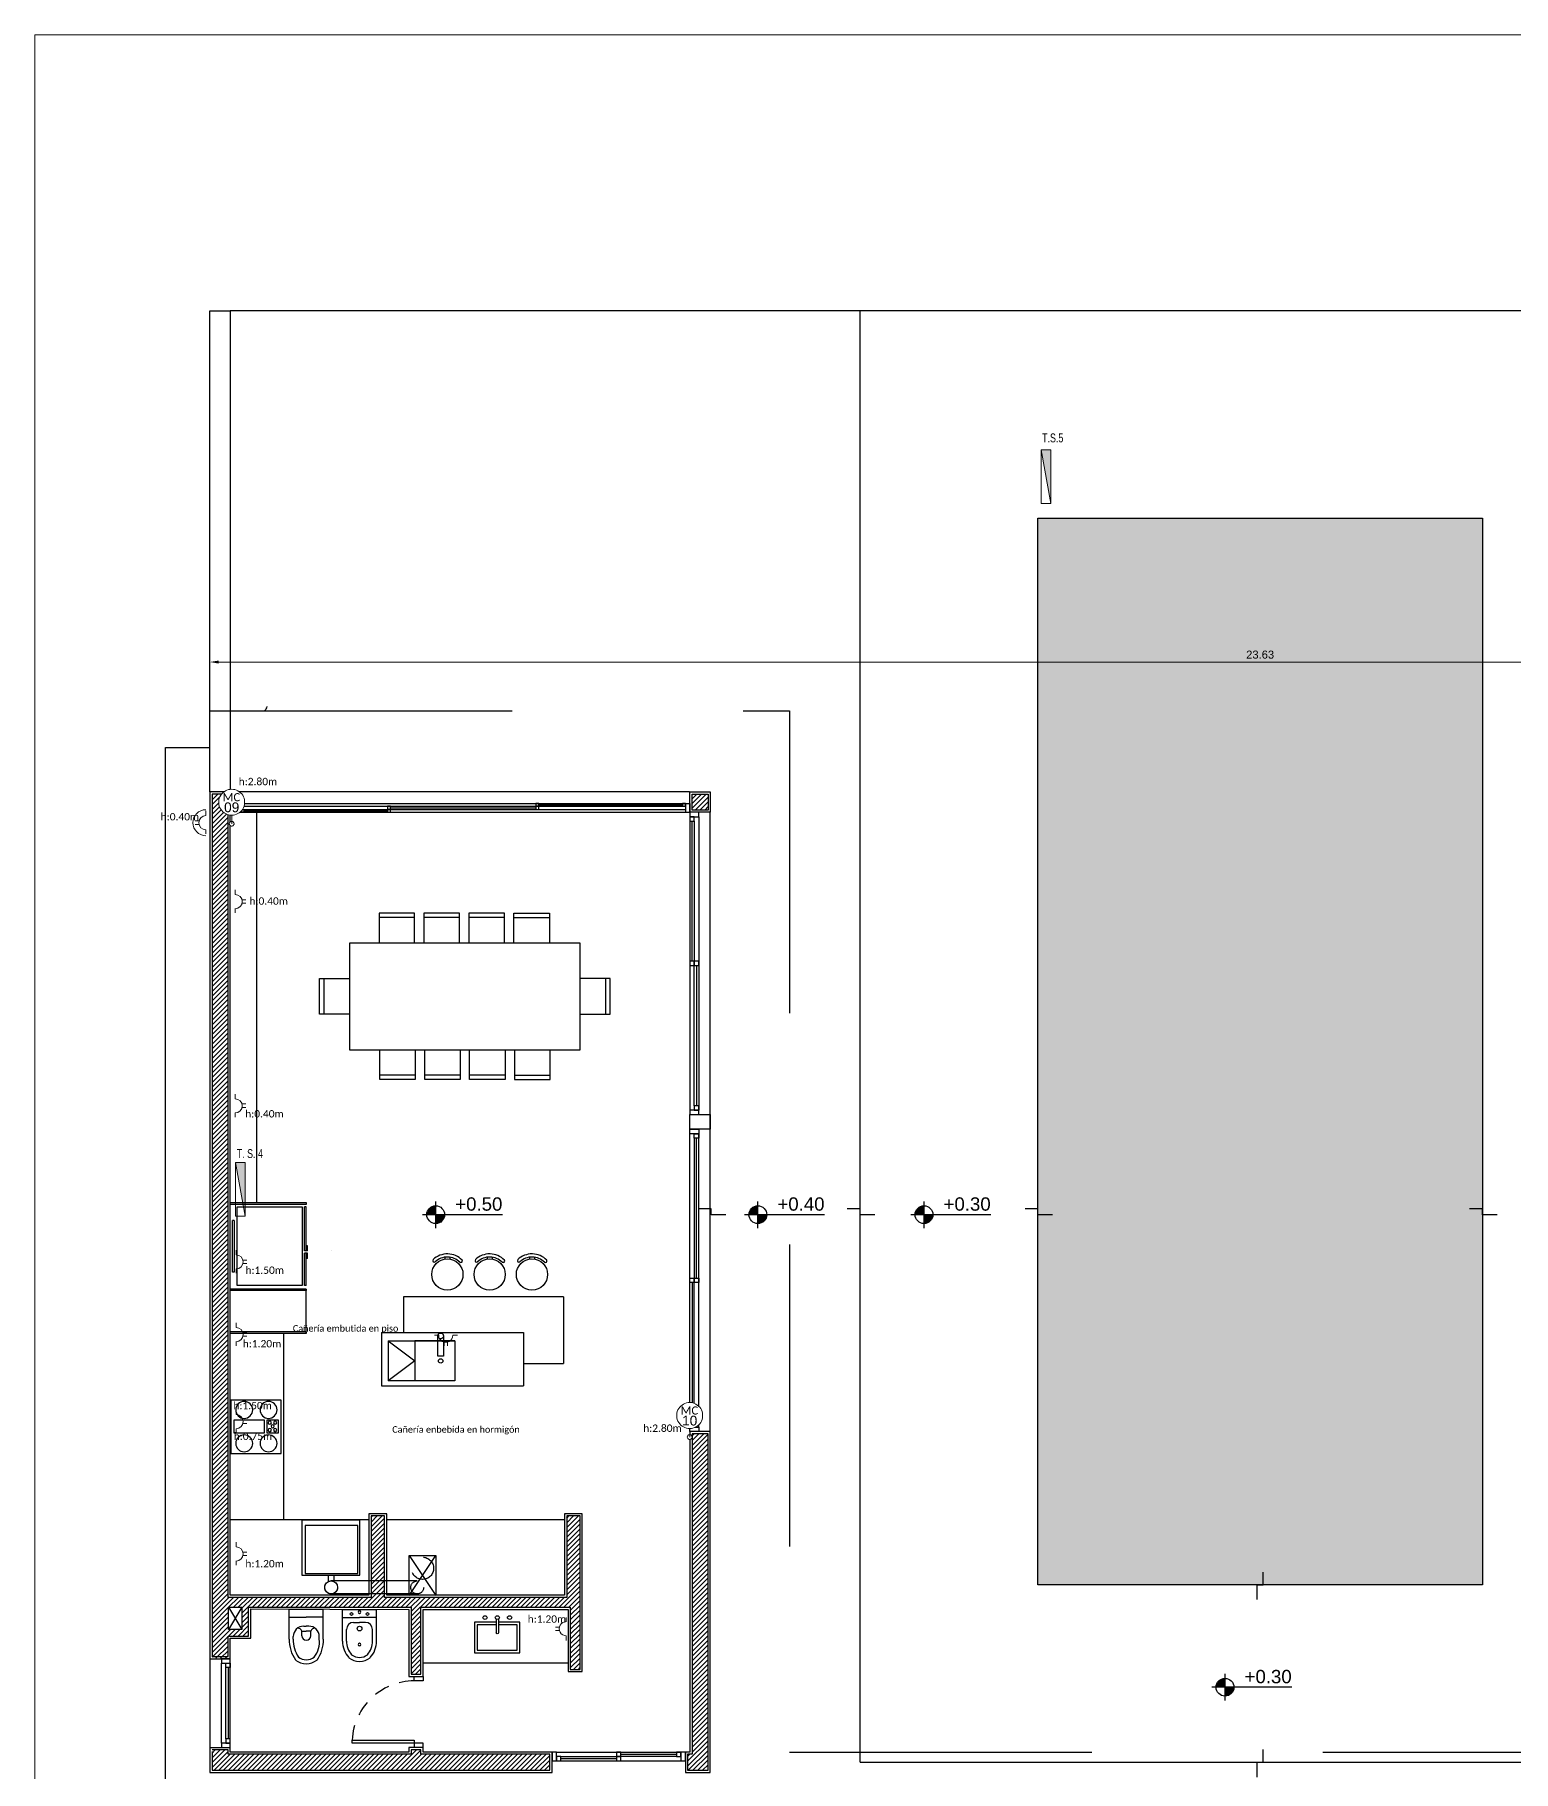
# Model space of a CAD drawing. Header units: millimetres. Extents: x 430 to 1353, y -204 to 152.
# Drawn here: x 430.02 to 446.66, y 12.03 to 31.56 of the extents above; entities that cross this region are included whole.
import ezdxf
from ezdxf.enums import TextEntityAlignment as Align

# ---------------------------------------------------------------- set-up
doc = ezdxf.new("R2010")
doc.units = ezdxf.units.MM
doc.linetypes.add('DASHED', pattern=[0.3, 0.17, -0.13])
doc.layers.get('0').update_dxf_attribs({"color": 250})
doc.layers.get('Defpoints').update_dxf_attribs({"color": 252})
for name, color, linetype in [('A Eq. Movil', 252, 'Continuous'), ('AN - Designacion Corte 1-50', 252, 'Continuous'), ('AN - Designacion Nivel 1-50', 252, 'Continuous'), ('AR - Carpinteria', 252, 'Continuous'), ('AR - Equipamiento Fijo', 252, 'Continuous'), ('AR - Ht', 252, 'Continuous'), ('AR - Proyeccion', 252, 'DASHED'), ('AR - Vista 05', 252, 'Continuous'), ('AR - Vista 1', 252, 'Continuous'), ('AR - Vista 2', 252, 'Continuous'), ('AR - Vista 4', 252, 'Continuous'), ('AR-VISTA-1', 252, 'Continuous'), ('AR_Hatch', 252, 'Continuous'), ('H_SUELOS 2', 252, 'Continuous')]:
    doc.layers.add(name, color=color, linetype=linetype)
for name, color, linetype, lineweight in [('ND-Cotas', 252, 'Continuous', 9), ('ND-GLOBAL_Notas', 252, 'Continuous', 9), ('ND-TABLEROS', 1, 'Continuous', 9), ('ND-Texto2', 252, 'Continuous', 9), ('ND-TUE_Boca', 5, 'Continuous', 9), ('ND-TUG-Boca-Num', 5, 'Continuous', 9), ('ND-TUG_Boca', 160, 'Continuous', 9)]:
    doc.layers.add(name, color=color, linetype=linetype, lineweight=lineweight)
doc.styles.add('50-TXT', font='GOTHIC.TTF', dxfattribs={"width": 0.75, "height": 0.1})
doc.styles.add('Cota General 1 50', font='arial.ttf')
doc.styles.add('IMPLANTACION', font='arial.ttf', dxfattribs={"height": 0.3})
doc.styles.add('MtXpl_Calibri', font='calibri.ttf')
doc.styles.get("Standard").update_dxf_attribs({"font": 'arial.ttf'})
doc.styles.add('Texto Simbolos 1 50', font='arial.ttf', dxfattribs={"height": 0.15})
doc.dimstyles.new('Copia de Cota General 1 50 ND', dxfattribs={"dimtxt": 0.09, "dimasz": 0.1, "dimexe": 0, "dimexo": 0.05, "dimgap": 0.0375, "dimtad": 1, "dimzin": 0, "dimdsep": 46, "dimtxsty": 'Cota General 1 50', "dimcen": 0.225, "dimdle": 0.1, "dimclrd": 256, "dimclre": 256, "dimclrt": 1, "dimadec": 0, "dimazin": 0, "dimtfac": 1, "dimtix": 1, "dimtmove": 2, "dimatfit": 3, "dimfxl": 1, "dimtolj": 1, "dimtzin": 0, "dimlwd": -1, "dimlwe": -1, "dimarcsym": 0})

# ---------------------------------------------------------------- blocks, each defined once
blk = doc.blocks.new('Toma_doble')
for p, q in [((-0.079, 0.03), (-0.132, 0.03)), ((-0.021, 0.107), (-0.021, 0.15)), ((0.019, 0.107), (0.019, 0.15)), ((0.079, 0.03), (0.126, 0.03))]:
    blk.add_line(p, q)
blk.add_arc((0, 0.03), 0.0794, 360, 180)
blk = doc.blocks.new('Motor_cortinero')
blk.add_wipeout([(689.072, 30.448), (689.047, 30.446), (689.023, 30.442), (689, 30.434), (688.977, 30.424), (688.956, 30.41), (688.937, 30.395), (688.921, 30.377), (688.906, 30.357), (688.894, 30.335), (688.885, 30.312), (688.879, 30.288), (688.876, 30.264), (688.876, 30.239), (688.879, 30.215), (688.885, 30.191), (688.894, 30.168), (688.906, 30.146), (688.921, 30.126), (688.937, 30.108), (688.956, 30.093), (688.977, 30.079), (689, 30.069), (689.023, 30.061), (689.047, 30.057), (689.072, 30.055), (689.097, 30.057), (689.121, 30.061), (689.144, 30.069), (689.167, 30.079), (689.187, 30.093), (689.206, 30.108), (689.223, 30.126), (689.238, 30.146), (689.25, 30.168), (689.259, 30.191), (689.265, 30.215), (689.268, 30.239), (689.268, 30.264), (689.265, 30.288), (689.259, 30.312), (689.25, 30.335), (689.238, 30.357), (689.223, 30.377), (689.206, 30.395), (689.187, 30.41), (689.167, 30.424), (689.144, 30.434), (689.121, 30.442), (689.097, 30.446)])
at = {"style": 'MtXpl_Calibri'}
blk.add_text('MC', height=0.1226, rotation=0.0046, dxfattribs=at).set_placement((688.935, 30.266))
blk.add_wipeout([(689.072, 29.962), (689.063, 29.961), (689.055, 29.958), (689.048, 29.953), (689.042, 29.947), (689.038, 29.939), (689.036, 29.931), (689.036, 29.922), (689.038, 29.914), (689.042, 29.906), (689.048, 29.899), (689.055, 29.895), (689.063, 29.891), (689.072, 29.89), (689.081, 29.891), (689.089, 29.895), (689.096, 29.899), (689.101, 29.906), (689.105, 29.914), (689.108, 29.922), (689.108, 29.931), (689.105, 29.939), (689.101, 29.947), (689.096, 29.953), (689.089, 29.958), (689.081, 29.961)])
h = blk.add_hatch()
h.set_pattern_fill('ANGLE', color=256)
h.set_pattern_definition([(0, (0, -0.042), (0, 6.985), [5.08, -1.905]), (90, (0, -0.042), (-6.985, 4e-16), [5.08, -1.905])])
h.paths.add_polyline_path([(689.036, 29.926, 1), (689.108, 29.926, 1)])
blk.add_line((689.072, 30.055), (689.072, 29.926))
for points in [[(689.072, 30.448), (689.047, 30.446), (689.023, 30.442), (689, 30.434), (688.977, 30.424), (688.956, 30.41), (688.937, 30.395), (688.921, 30.377), (688.906, 30.357), (688.894, 30.335), (688.885, 30.312), (688.879, 30.288), (688.876, 30.264), (688.876, 30.239), (688.879, 30.215), (688.885, 30.191), (688.894, 30.168), (688.906, 30.146), (688.921, 30.126), (688.937, 30.108), (688.956, 30.093), (688.977, 30.079), (689, 30.069), (689.023, 30.061), (689.047, 30.057), (689.072, 30.055), (689.097, 30.057), (689.121, 30.061), (689.144, 30.069), (689.167, 30.079), (689.187, 30.093), (689.206, 30.108), (689.223, 30.126), (689.238, 30.146), (689.25, 30.168), (689.259, 30.191), (689.265, 30.215), (689.268, 30.239), (689.268, 30.264), (689.265, 30.288), (689.259, 30.312), (689.25, 30.335), (689.238, 30.357), (689.223, 30.377), (689.206, 30.395), (689.187, 30.41), (689.167, 30.424), (689.144, 30.434), (689.121, 30.442), (689.097, 30.446)], [(689.072, 29.962), (689.063, 29.961), (689.055, 29.958), (689.048, 29.953), (689.042, 29.947), (689.038, 29.939), (689.036, 29.931), (689.036, 29.922), (689.038, 29.914), (689.042, 29.906), (689.048, 29.899), (689.055, 29.895), (689.063, 29.891), (689.072, 29.89), (689.081, 29.891), (689.089, 29.895), (689.096, 29.899), (689.101, 29.906), (689.105, 29.914), (689.108, 29.922), (689.108, 29.931), (689.105, 29.939), (689.101, 29.947), (689.096, 29.953), (689.089, 29.958), (689.081, 29.961)]]:
    blk.add_lwpolyline(points, close=True)
blk = doc.blocks.new('Motor cortinero numerado')
at = {"xscale": 0.744428715064112, "yscale": 0.744428715064112, "zscale": 0.744428715064112}
blk.add_blockref('Motor_cortinero', (-512.965, -22.278), dxfattribs=at)
at = {"style": 'IMPLANTACION'}
blk.add_attdef('NU', text='', height=0.11, dxfattribs=at).set_placement((0, 0.185), align=Align.MIDDLE)
blk = doc.blocks.new('Designacion Nivel Planta 1 50')
h = blk.add_hatch(color=256)
h.dxf.hatch_style = 1
h.paths.add_polyline_path([(0, 0.1, 0.414214), (-0.1, 0), (0, 0)])
h.paths.add_polyline_path([(0.1, 0), (0, 0), (0, -0.1, 0.414214)])
for p, q in [((0.75, 0), (-0.15, 0)), ((0, -0.15), (0, 0.15))]:
    blk.add_line(p, q)
blk.add_circle((0, 0), 0.1)
at = {"style": 'Texto Simbolos 1 50'}
blk.add_attdef('NIVEL', text='', height=0.15, dxfattribs=at).set_placement((0.75, 0), align=Align.BOTTOM_RIGHT)
blk = doc.blocks.new('GDFGSDGS')
for points in [[(2378.085, 1626.454), (2378.085, 1625.889), (2377.485, 1625.889), (2377.485, 1626.454)], [(2377.859, 1626.424), (2377.859, 1626.295), (2377.719, 1626.295), (2377.719, 1626.424)], [(2377.859, 1626.268), (2377.859, 1625.921), (2377.719, 1625.921), (2377.719, 1626.268)]]:
    blk.add_lwpolyline(points, close=True)
for centre, radius in [((2377.599, 1626.313), 0.095), ((2377.748, 1626.387), 0.018), ((2377.748, 1626.326), 0.018), ((2377.791, 1626.359), 0.018), ((2377.831, 1626.387), 0.018), ((2377.831, 1626.326), 0.018), ((2377.975, 1626.313), 0.095), ((2377.599, 1626.039), 0.095), ((2377.975, 1626.039), 0.095)]:
    blk.add_circle(centre, radius)
blk = doc.blocks.new('Muko07pl')
at = {"color": 0, "linetype": 'ByBlock'}
for p, q in [((-0.268, 0), (0.224, 0)), ((-0.268, -0.015), (-0.268, 0)), ((0.224, -0.015), (0.224, 0)), ((-0.398, -0.044), (0.354, -0.044)), ((-0.398, -0.664), (-0.398, -0.044)), ((-0.268, -0.018), (0.224, -0.018)), ((0.354, -0.044), (0.354, -0.664)), ((0.354, -0.664), (-0.398, -0.664)), ((-0.398, -0.686), (-0.089, -0.686)), ((-0.398, -0.702), (-0.398, -0.686)), ((-0.398, -0.702), (-0.089, -0.702)), ((-0.138, -0.702), (-0.089, -0.702)), ((-0.138, -0.717), (-0.138, -0.702)), ((-0.138, -0.717), (-0.089, -0.717)), ((-0.089, -0.702), (-0.089, -0.686)), ((-0.089, -0.717), (-0.089, -0.702)), ((-0.066, -0.686), (0.354, -0.686)), ((-0.066, -0.702), (-0.066, -0.686)), ((-0.066, -0.717), (-0.066, -0.702)), ((-0.066, -0.702), (-0.017, -0.702)), ((-0.066, -0.702), (0.354, -0.702)), ((-0.066, -0.717), (-0.017, -0.717)), ((-0.017, -0.717), (-0.017, -0.702)), ((0.354, -0.702), (0.354, -0.686))]:
    blk.add_line(p, q, dxfattribs=at)
blk = doc.blocks.new('bacha')
for p, q in [((519.809, 72.68), (519.809, 72.832)), ((519.833, 72.68), (519.833, 72.832))]:
    blk.add_line(p, q)
for points in [[(519.809, 72.711), (519.565, 72.711), (519.565, 73.058), (520.076, 73.058), (520.076, 72.711), (519.833, 72.711)], [(519.809, 72.741), (519.595, 72.741), (519.595, 73.028), (520.046, 73.028), (520.046, 72.741), (519.833, 72.741)]]:
    blk.add_lwpolyline(points)
blk.add_arc((519.821, 72.831), 0.0121, 5.5464, 174.4536)
at = {"extrusion": (0, 0, -1)}
for centre in [(519.683, 72.661), (519.821, 72.661), (519.959, 72.661)]:
    blk.add_ellipse(centre, major_axis=(0.0235, 0), ratio=0.85, start_param=3.141593, end_param=9.424778, dxfattribs=at)
blk = doc.blocks.new('BIDE2-VS')
for p, q in [((-0.19, 0), (0.19, 0)), ((-0.19, -0.354), (-0.19, 0)), ((0.19, -0.354), (0.19, 0)), ((-0.19, -0.09), (0, -0.09)), ((-0.067, -0.146), (0, -0.146)), ((0.19, -0.09), (0, -0.09)), ((0.067, -0.146), (0, -0.146)), ((-0.145, -0.354), (-0.145, -0.224)), ((-0.145, -0.354), (-0.145, -0.327)), ((0.145, -0.354), (0.145, -0.224))]:
    blk.add_line(p, q)
for centre, radius in [((-0.09, -0.052), 0.015), ((0, -0.215), 0.026), ((0.09, -0.052), 0.015)]:
    blk.add_circle(centre, radius)
for centre, radius, start, end in [((-0.067, -0.224), 0.0781, 90, 180), ((0, -0.03), 0.015, 90, 270), ((0, -0.03), 0.015, 270, 90), ((0.067, -0.224), 0.0781, 0, 90), ((0.084, -0.354), 0.274, 180, 222.2256), ((0.084, -0.354), 0.229, 180, 221.3159), ((0, -0.393), 0.015, 90, 270), ((0, -0.393), 0.015, 270, 90), ((-0.084, -0.354), 0.229, 318.6841, 0), ((-0.084, -0.354), 0.274, 317.7744, 0), ((0, -0.39), 0.19, 231.2469, 270), ((0, -0.39), 0.145, 232.619, 270), ((0, -0.39), 0.145, 270, 307.381), ((0, -0.39), 0.19, 270, 308.7531)]:
    blk.add_arc(centre, radius, start, end)
blk = doc.blocks.new('INOD3-VS')
for p, q in [((-0.19, 0), (0.19, 0)), ((-0.19, -0.334), (-0.19, 0)), ((0.19, -0.334), (0.19, 0)), ((-0.19, -0.09), (0, -0.09)), ((-0.028, -0.19), (0, -0.19)), ((0.19, -0.09), (0, -0.09)), ((0.028, -0.19), (0, -0.19)), ((-0.145, -0.334), (-0.145, -0.307)), ((-0.05, -0.297), (-0.05, -0.247)), ((-0.05, -0.247), (0, -0.247)), ((0.05, -0.247), (0, -0.247)), ((0.05, -0.297), (0.05, -0.247)), ((0.145, -0.334), (0.145, -0.307))]:
    blk.add_line(p, q)
for centre, radius, start, end in [((-0.028, -0.307), 0.117, 90, 180), ((0.028, -0.307), 0.117, 0, 90), ((0.195, -0.344), 0.385, 178.5208, 215.4085), ((0.198, -0.345), 0.343, 178.2465, 213.5506), ((-0.095, -0.259), 0.0464, 14.8851, 92.9268), ((0, -0.297), 0.05, 180, 270), ((0, -0.297), 0.05, 270, 0), ((0.095, -0.259), 0.0464, 87.0732, 165.1149), ((-0.127, -0.365), 0.274, 321.8101, 6.3928), ((-0.192, -0.345), 0.383, 324.4734, 1.5973), ((0, -0.419), 0.19, 231.2469, 270), ((0, -0.419), 0.145, 232.619, 270), ((0, -0.419), 0.145, 270, 307.381), ((0, -0.419), 0.19, 270, 308.7531)]:
    blk.add_arc(centre, radius, start, end)
blk = doc.blocks.new('*U88')
at = {"color": 8}
for p, q in [((0.725, 0.025), (0.1, 0.025)), ((0.775, 0.075), (1.4, 0.075))]:
    blk.add_line(p, q, dxfattribs=at)
at = {"layer": 'AR - Carpinteria'}
for p, q in [((0.05, 0.1), (1.45, 0.1)), ((0.05, 0), (1.45, 0)), ((0.1, 0.05), (0.725, 0.05)), ((1.4, 0.05), (0.775, 0.05))]:
    blk.add_line(p, q, dxfattribs=at)
for points in [[(0, 0), (0.05, 0), (0.05, 0.1), (0, 0.1)], [(0.05, 0), (0.1, 0), (0.1, 0.05), (0.05, 0.05)], [(0.775, 0.1), (0.725, 0.1), (0.725, 0.05), (0.775, 0.05)], [(0.725, 0), (0.775, 0), (0.775, 0.05), (0.725, 0.05)], [(1.45, 0.1), (1.4, 0.1), (1.4, 0.05), (1.45, 0.05)], [(1.45, 0), (1.5, 0), (1.5, 0.1), (1.45, 0.1)]]:
    blk.add_lwpolyline(points, close=True, dxfattribs=at)
blk = doc.blocks.new('*U492')
blk.add_lwpolyline([(0.05, 0.1), (0.05, 0.8), (0.083, 0.8), (0.083, 0.1)], close=True)
for points in [[(0, 0), (0.05, 0), (0.05, 0.1), (0, 0.1)], [(0.8, 0), (0.75, 0), (0.75, 0.1), (0.8, 0.1)]]:
    blk.add_lwpolyline(points)
at = {"color": 8, "linetype": 'DASHED'}
blk.add_arc((0.05, 0.1), 0.7, 360, 90, dxfattribs=at)
blk = doc.blocks.new('*U493')
at = {"color": 8}
for p, q in [((1.675, 0.025), (0.1, 0.025)), ((1.725, 0.075), (3.3, 0.075))]:
    blk.add_line(p, q, dxfattribs=at)
at = {"layer": 'AR - Carpinteria'}
for p, q in [((0.05, 0.1), (3.35, 0.1)), ((0.05, 0), (3.35, 0)), ((0.1, 0.05), (1.675, 0.05)), ((3.3, 0.05), (1.725, 0.05))]:
    blk.add_line(p, q, dxfattribs=at)
for points in [[(0, 0), (0.05, 0), (0.05, 0.1), (0, 0.1)], [(0.05, 0), (0.1, 0), (0.1, 0.05), (0.05, 0.05)], [(1.725, 0.1), (1.675, 0.1), (1.675, 0.05), (1.725, 0.05)], [(1.675, 0), (1.725, 0), (1.725, 0.05), (1.675, 0.05)], [(3.35, 0.1), (3.3, 0.1), (3.3, 0.05), (3.35, 0.05)], [(3.35, 0), (3.4, 0), (3.4, 0.1), (3.35, 0.1)]]:
    blk.add_lwpolyline(points, close=True, dxfattribs=at)
blk = doc.blocks.new('*U495')
for p, q in [((0, 0.1), (5.1, 0.1)), ((0, 0.1), (0, 0)), ((0, 0), (5.1, 0)), ((0.05, 0.1), (0.05, 0)), ((0.05, 0.067), (5.05, 0.067)), ((0.05, 0.033), (5.05, 0.033)), ((5.05, 0.1), (5.05, 0)), ((5.1, 0.1), (5.1, 0))]:
    blk.add_line(p, q)
at = {"color": 8}
for p, q in [((0.083, 0.017), (1.7, 0.017)), ((1.733, 0.05), (3.367, 0.05)), ((3.4, 0.083), (5.017, 0.083))]:
    blk.add_line(p, q, dxfattribs=at)
for points in [[(0.083, 0), (0.05, 0), (0.05, 0.033), (0.083, 0.033)], [(1.7, 0.033), (1.733, 0.033), (1.733, 0.067), (1.7, 0.067)], [(1.7, 0), (1.733, 0), (1.733, 0.033), (1.7, 0.033)], [(3.367, 0.067), (3.4, 0.067), (3.4, 0.1), (3.367, 0.1)], [(3.367, 0.033), (3.4, 0.033), (3.4, 0.067), (3.367, 0.067)], [(5.017, 0.067), (5.05, 0.067), (5.05, 0.1), (5.017, 0.1)]]:
    blk.add_lwpolyline(points, close=True)
blk = doc.blocks.new('*U496')
at = {"color": 8}
blk.add_line((0.9, 0.025), (0.1, 0.025), dxfattribs=at)
at = {"layer": 'AR - Carpinteria'}
for p, q in [((0.05, 0.1), (0.95, 0.1)), ((0.05, 0), (0.95, 0)), ((0.1, 0.05), (0.9, 0.05))]:
    blk.add_line(p, q, dxfattribs=at)
for points in [[(0, 0), (0.05, 0), (0.05, 0.1), (0, 0.1)], [(0.05, 0), (0.1, 0), (0.1, 0.05), (0.05, 0.05)], [(0.95, 0), (0.9, 0), (0.9, 0.05), (0.95, 0.05)], [(0.95, 0), (1, 0), (1, 0.1), (0.95, 0.1)]]:
    blk.add_lwpolyline(points, close=True, dxfattribs=at)
blk = doc.blocks.new('PLANTA BAJA')
at = {"layer": 'AR - Ht', "true_color": 0x383838, "transparency": 33554610}
h = blk.add_hatch(dxfattribs=at)
h.set_pattern_fill('ANSI31', color=250, scale=0.012)
h.set_pattern_definition([(45, (-605.2518, -51.777135), (-0.0269407684, 0.0269407684), [])])
h.paths.add_polyline_path([(23.605, 24.735), (23.425, 24.735), (23.425, 24.69), (22.52, 24.69), (22.52, 24.63), (22.759, 24.63), (22.759, 24.58), (22.52, 24.58), (22.52, 24.52), (23.425, 24.52), (23.425, 24.45), (23.605, 24.45)])
h.paths.add_polyline_path([(18.205, 30.805), (18.025, 30.805), (18.025, 30.625), (18.205, 30.625)])
h.paths.add_polyline_path([(0.205, 16.225), (1.215, 16.225), (1.215, 16.405), (0.025, 16.405), (0.025, 10.52), (0.205, 10.52), (0.205, 11.89), (0.205, 13.002), (1.197, 13.002), (1.197, 13.068), (0.517, 13.068), (0.517, 13.118), (1.197, 13.118), (1.197, 13.182), (0.205, 13.182), (0.205, 14.957), (0.82, 14.957), (0.82, 15.077), (0.205, 15.077)])
h.paths.add_polyline_path([(4.45, 16.405), (2.165, 16.405), (2.165, 16.225), (3.625, 16.225), (3.625, 13.182), (2.638, 13.182), (2.638, 13.118), (3.318, 13.118), (3.318, 13.068), (2.638, 13.068), (2.638, 13.002), (3.625, 13.002), (3.625, 12.015), (3.805, 12.015), (3.805, 16.225), (4.45, 16.225)])
h.paths.add_polyline_path([(7.455, 16.405), (5.5, 16.405), (5.5, 16.225), (7.455, 16.225)])
h.paths.add_polyline_path([(7.34, 11.005), (3.805, 11.005), (3.805, 11.075), (3.625, 11.075), (3.625, 10.825), (4.155, 10.825), (4.155, 8.47), (3.625, 8.47), (3.625, 8.35), (4.275, 8.35), (4.275, 10.825), (7.22, 10.825), (7.22, 7.405), (7.225, 7.405), (7.225, 0.025), (7.405, 0.025), (7.405, 7.225), (7.475, 7.225), (7.475, 7.405), (7.34, 7.405)])
h.paths.add_polyline_path([(3.805, 7.405), (2.615, 7.405), (2.615, 7.815), (2.495, 7.815), (2.495, 7.405), (0.205, 7.405), (0.205, 7.96), (0.025, 7.96), (0.025, 0.025), (0.205, 0.025), (0.205, 7.225), (3.805, 7.225)])
h.paths.add_polyline_path([(11.69, 7.405), (9.89, 7.405), (9.725, 7.405), (9.725, 7.225), (11.69, 7.225)])
h.paths.add_polyline_path([(14.62, 11.005), (10.81, 11.005), (10.81, 10.825), (14.62, 10.825)])
h.paths.add_polyline_path([(18.225, 11.005), (15.875, 11.005), (15.875, 10.825), (18.055, 10.825), (18.055, 9.505), (17.475, 9.505), (17.475, 9.175), (17.215, 9.175), (17.215, 9.055), (18.055, 9.055), (18.055, 7.405), (17.47, 7.405), (17.47, 7.225), (18.035, 7.225), (18.195, 7.225), (18.22, 7.225), (18.22, 7.405), (18.175, 7.405), (18.175, 10.825), (18.225, 10.825)])
h.paths.add_polyline_path([(18.055, 9.425), (18.055, 9.175), (17.555, 9.175), (17.555, 9.425)], flags=16)
h.paths.add_polyline_path([(16.42, 7.405), (16.375, 7.405), (16.375, 9.95), (16.255, 9.95), (16.255, 7.405), (13.74, 7.405), (13.74, 7.225), (14.29, 7.225), (14.29, 5.415), (14.74, 5.415), (14.74, 7.225), (16.395, 7.225), (16.42, 7.225)])
h.paths.add_polyline_path([(23.605, 16.405), (21.57, 16.405), (21.57, 16.225), (23.425, 16.225), (23.425, 11.685), (19.375, 11.685), (19.375, 12.365), (19.255, 12.365), (19.17, 12.365), (19.17, 12.245), (19.255, 12.245), (19.255, 11.005), (19.165, 11.005), (19.165, 10.825), (19.375, 10.825), (19.375, 11.565), (23.425, 11.565), (23.425, 7.405), (21.57, 7.405), (21.57, 7.225), (23.605, 7.225)])
h.paths.add_polyline_path([(18.22, 16.405), (17.91, 16.405), (17.91, 16.225), (18.055, 16.225), (18.055, 12.25), (18.22, 12.25), (18.22, 12.36), (18.175, 12.36), (18.175, 16.225), (18.22, 16.225)])
h.paths.add_polyline_path([(21.77, 23.57), (20.762, 23.57), (20.762, 23.535), (21.362, 23.535), (21.362, 23.435), (20.762, 23.435), (20.762, 23.4), (21.66, 23.4), (21.66, 23.165), (21.77, 23.165)])
h.paths.add_polyline_path([(18.918, 23.535), (19.512, 23.535), (19.512, 23.57), (18.215, 23.57), (18.215, 23.615), (18.025, 23.615), (18.025, 19.825), (18.23, 19.825), (18.255, 19.825), (18.255, 20.005), (18.205, 20.005), (18.205, 23.4), (19.512, 23.4), (19.512, 23.435), (18.918, 23.435)])
h.paths.add_polyline_path([(23.605, 30.805), (23.355, 30.805), (23.355, 30.625), (23.425, 30.625), (23.425, 26.15), (21.66, 26.15), (21.66, 24.52), (21.77, 24.52), (21.77, 26.04), (23.425, 26.04), (23.425, 25.785), (23.605, 25.785)])
h.paths.add_polyline_path([(3.825, 20.005), (2.375, 20.005), (2.375, 20.055), (2.265, 20.055), (2.265, 20.005), (0.205, 20.005), (0.205, 20.055), (0.025, 20.055), (0.025, 19.825), (3.825, 19.825)])
h.paths.add_polyline_path([(5.605, 23.61), (5.425, 23.61), (5.425, 20.005), (5.375, 20.005), (5.375, 19.825), (5.4, 19.825), (5.605, 19.825)])
h.paths.add_polyline_path([(5.605, 30.805), (5.425, 30.805), (5.425, 30.625), (5.605, 30.625)])
h.paths.add_polyline_path([(0.21, 21.41), (0.21, 21.66), (0.36, 21.66), (0.36, 21.41)], flags=16)
h.paths.add_polyline_path([(0.435, 21.66), (2.265, 21.66), (2.265, 20.905), (2.375, 20.905), (2.375, 21.66), (4.055, 21.66), (4.055, 20.96), (4.165, 20.96), (4.165, 21.635), (4.165, 22.685), (4.015, 22.685), (4.015, 21.77), (1.965, 21.77), (1.965, 22.685), (1.815, 22.685), (1.815, 21.77), (0.42, 21.77), (0.205, 21.77), (0.205, 30.625), (0.275, 30.625), (0.275, 30.805), (0.23, 30.805), (0.025, 30.805), (0.025, 21.085), (0.205, 21.085), (0.205, 21.335), (0.435, 21.335)])
h.paths.add_polyline_path([(1.995, 8.74), (1.995, 9.055), (2.445, 9.055), (2.445, 8.74)], flags=16)
h.paths.add_polyline_path([(2.615, 9.035), (2.615, 9.175), (0.205, 9.175), (0.205, 9.47), (0.025, 9.47), (0.025, 9.035), (0.025, 9.01), (0.205, 9.01), (0.205, 9.055), (1.915, 9.055), (1.915, 8.66), (2.615, 8.66)])
h.paths.add_polyline_path([(23.425, 21.935), (23.17, 21.935), (23.17, 22.09), (23.425, 22.09)], flags=16)
h.paths.add_polyline_path([(23.605, 23.4), (23.425, 23.4), (23.425, 23.335), (22.62, 23.335), (22.62, 23.275), (22.859, 23.275), (22.859, 23.225), (22.62, 23.225), (22.62, 23.165), (23.425, 23.165), (23.425, 22.165), (23.095, 22.165), (23.095, 21.935), (21.795, 21.935), (21.66, 21.935), (21.66, 21.865), (21.795, 21.865), (23.425, 21.865), (23.425, 20.005), (21.77, 20.005), (21.77, 21.115), (21.66, 21.115), (21.66, 20.005), (21.605, 20.005), (21.605, 19.825), (21.64, 19.825), (23.605, 19.825)])
at = {"layer": 'H_SUELOS 2', "transparency": 33554585}
h = blk.add_hatch(color=253, dxfattribs=at)
h.dxf.hatch_style = 1
h.paths.add_polyline_path([(9.315, 33.91), (14.315, 33.91), (14.315, 21.91), (9.315, 21.91)])
at = {"layer": 'AR - Carpinteria'}
for p, q in [((5.395, 30.83), (0.3, 30.83)), ((5.63, 23.635), (5.63, 30.6)), ((0, 21.08), (0, 20.08))]:
    blk.add_line(p, q, dxfattribs=at)
blk.add_lwpolyline([(5.4, 27.2), (5.63, 27.2), (5.63, 27.035), (5.4, 27.035)], close=True, dxfattribs=at)
at = {"layer": 'AR - Equipamiento Fijo'}
for p, q in [((3.98, 25.15), (2.177, 25.15)), ((2.177, 25.15), (2.177, 24.75)), ((0.83, 24.738), (0.83, 22.641)), ((1.93, 24.75), (1.93, 24.15)), ((2.007, 24.654), (2.007, 24.204)), ((2.007, 24.654), (2.757, 24.654)), ((2.007, 24.654), (2.307, 24.429)), ((2.307, 24.654), (2.307, 24.204)), ((2.757, 24.654), (2.307, 24.654)), ((2.307, 24.429), (2.007, 24.204)), ((3.53, 24.4), (3.98, 24.4)), ((1.93, 24.15), (3.53, 24.15)), ((1.78, 22.641), (0.23, 22.641)), ((3.99, 22.641), (1.99, 22.641)), ((2.4, 21.035), (4.03, 21.035))]:
    blk.add_line(p, q, dxfattribs=at)
for points in [[(2.757, 24.654), (2.757, 24.204), (2.007, 24.204)], [(2.629, 24.709), (2.629, 24.484), (2.565, 24.484), (2.565, 24.71)], [(1.331, 22.019), (1.331, 21.947)], [(1.398, 21.947), (1.398, 22.019)]]:
    blk.add_lwpolyline(points, dxfattribs=at)
for points in [[(1.034, 22.019), (1.686, 22.019), (1.686, 22.638), (1.034, 22.638)], [(1.074, 22.039), (1.666, 22.039), (1.666, 22.579), (1.074, 22.579)]]:
    blk.add_lwpolyline(points, close=True, dxfattribs=at)
for centre, radius in [((2.597, 24.71), 0.0321), ((2.597, 24.429), 0.025), ((1.365, 21.882), 0.0729)]:
    blk.add_circle(centre, radius, dxfattribs=at)
at = {"layer": 'AR - Proyeccion', "ltscale": 20}
for p, q in [((2.243, 22.239), (2.543, 21.789)), ((2.243, 21.789), (2.543, 22.239)), ((2.543, 22.239), (2.543, 21.789)), ((2.333, 21.955), (1.365, 21.955)), ((2.333, 21.809), (1.365, 21.809))]:
    blk.add_line(p, q, dxfattribs=at)
for points in [[(0, 30.83), (0, 31.74), (6.52, 31.74), (6.52, 20.03), (17.09, 20.03), (17.09, 31.74), (23.63, 31.74), (23.63, 30.83)], [(2.243, 21.789), (2.243, 22.239), (2.543, 22.239)]]:
    blk.add_lwpolyline(points, dxfattribs=at)
at = {"layer": 'AR - Proyeccion', "ltscale": 2}
for centre, radius in [((2.393, 22.097), 0.125), ((1.365, 21.882), 0.0729), ((2.333, 21.882), 0.0729)]:
    blk.add_circle(centre, radius, dxfattribs=at)
at = {"layer": 'AR - Vista 05'}
for p, q in [((0.53, 30.6), (0.23, 30.6)), ((0.53, 26.21), (0.53, 30.6)), ((0.23, 26.21), (1.082, 26.21)), ((1.082, 26.19), (0.23, 26.19)), ((1.082, 26.21), (1.082, 26.19)), ((1.082, 25.238), (0.23, 25.238)), ((1.082, 25.22), (0.23, 25.22)), ((1.082, 25.238), (1.082, 25.22)), ((1.082, 24.738), (1.082, 25.238)), ((3.98, 25.15), (3.98, 24.4)), ((1.082, 24.756), (0.23, 24.756)), ((1.082, 24.738), (0.23, 24.738)), ((1.082, 24.738), (0.23, 24.738)), ((1.082, 24.756), (1.082, 24.738)), ((1.93, 24.75), (3.53, 24.75)), ((3.53, 24.75), (3.53, 24.15)), ((0, 20.08), (0.23, 20.08))]:
    blk.add_line(p, q, dxfattribs=at)
for points in [[(0.23, 21.08), (0.23, 21.31), (0.46, 21.31), (0.46, 21.64), (2.24, 21.635), (2.24, 20.88), (2.4, 20.88), (2.4, 21.635), (4.03, 21.635), (4.03, 20.935), (4.19, 20.935), (4.19, 21.635), (4.19, 22.71), (3.99, 22.71), (3.99, 21.795), (1.99, 21.795), (1.99, 22.71), (1.79, 22.71), (1.79, 21.795), (0.42, 21.795), (0.23, 21.795), (0.23, 30.6), (0.3, 30.6), (0.3, 30.83), (0.23, 30.83), (0, 30.83), (0, 21.08)], [(5.4, 30.6), (5.4, 30.83), (5.63, 30.83), (5.63, 30.6)], [(5.4, 19.8), (5.63, 19.8), (5.63, 23.635), (5.4, 23.635), (5.4, 20.03), (5.35, 20.03), (5.35, 19.8)]]:
    blk.add_lwpolyline(points, close=True, dxfattribs=at)
blk.add_lwpolyline([(0, 20.08), (0, 19.8), (3.85, 19.8), (3.85, 20.03), (2.4, 20.03), (2.4, 20.08), (2.24, 20.08), (2.24, 20.03), (0.23, 20.03), (0.23, 20.08)], dxfattribs=at)
at = {"layer": 'AR - Vista 1'}
for p, q in [((0.21, 21.66), (0.36, 21.41)), ((0.36, 21.66), (0.21, 21.41))]:
    blk.add_line(p, q, dxfattribs=at)
blk.add_lwpolyline([(9.315, 33.91), (14.315, 33.91), (14.315, 21.91), (9.315, 21.91)], close=True, dxfattribs=at)
at = {"layer": 'AR - Vista 2'}
for p, q in [((19.315, 36.24), (0.23, 36.24)), ((7.315, 19.915), (7.315, 36.24)), ((7.315, 19.915), (16.315, 19.915))]:
    blk.add_line(p, q, dxfattribs=at)
blk.add_lwpolyline([(0, 30.83), (0, 36.24), (0.23, 36.24), (0.23, 30.83)], dxfattribs=at)
at = {"layer": 'AR - Vista 4'}
for points in [[(0.205, 21.105), (0.205, 21.335), (0.435, 21.335), (0.435, 21.66), (2.265, 21.66), (2.265, 20.905), (2.375, 20.905), (2.375, 21.66), (4.055, 21.66), (4.055, 20.96), (4.165, 20.96), (4.165, 21.635), (4.165, 22.685), (4.015, 22.685), (4.015, 21.77), (1.965, 21.77), (1.965, 22.685), (1.815, 22.685), (1.815, 21.77), (0.42, 21.77), (0.205, 21.77), (0.205, 30.625), (0.275, 30.625), (0.275, 30.805), (0.23, 30.805), (0.025, 30.805), (0.025, 21.105)], [(5.425, 30.625), (5.425, 30.805), (5.605, 30.805), (5.605, 30.625)], [(5.4, 19.825), (5.605, 19.825), (5.605, 23.61), (5.425, 23.61), (5.425, 20.005), (5.375, 20.005), (5.375, 19.825)], [(0.36, 21.66), (0.36, 21.41), (0.21, 21.41), (0.21, 21.66)]]:
    blk.add_lwpolyline(points, close=True, dxfattribs=at)
blk.add_lwpolyline([(0.025, 20.035), (0.025, 19.825), (3.825, 19.825), (3.825, 20.005), (2.375, 20.005), (2.375, 20.055), (2.265, 20.055), (2.265, 20.005), (0.205, 20.005), (0.205, 20.055), (0.025, 20.055)], dxfattribs=at)
at = {"layer": 'AR-VISTA-1'}
blk.add_lwpolyline([(0, 19.3), (-0.5, 19.3), (-0.5, 30.83), (-0.5, 31.33), (-0.006, 31.33)], dxfattribs=at)
at = {"layer": 'AR_Hatch'}
blk.add_open_spline([(0.61, 31.74), (0.61, 31.74), (0.621, 31.743), (0.635, 31.762), (0.643, 31.781), (0.646, 31.789)], degree=3, knots=[0.86098729, 0.86098729, 0.86098729, 0.86098729, 0.8616515, 0.89105587, 0.91514111, 0.91514111, 0.91514111, 0.91514111], dxfattribs=at)
at = {"layer": 'AR - Carpinteria'}
for name, p in [('*U495', (0.3, 30.6)), ('*U88', (3.85, 19.93))]:
    blk.add_blockref(name, p, dxfattribs=at)
for name, p, rotation in [('*U493', (5.4, 30.6), 270), ('*U496', (0.23, 20.08), 90), ('*U492', (2.4, 20.08), 90)]:
    blk.add_blockref(name, p, dxfattribs=dict(at, rotation=rotation))
at = {"layer": 'AR - Carpinteria', "xscale": -1, "rotation": 270}
blk.add_blockref('*U493', (5.4, 23.635), dxfattribs=at)
at = {"layer": 'AR - Equipamiento Fijo', "xscale": 1.178129104726381, "yscale": 1.178129104726381, "zscale": 1.178129104726381, "rotation": 90}
blk.add_blockref('Muko07pl', (0.255, 25.745), dxfattribs=at)
at = {"layer": 'AR - Equipamiento Fijo', "xscale": -1}
for name, p, rotation in [('GDFGSDGS', (-1625.652, -2354.097), 270), ('bacha', (-516.587, 94.203), 180)]:
    blk.add_blockref(name, p, dxfattribs=dict(at, rotation=rotation))
at = {"layer": 'AR - Equipamiento Fijo', "xscale": 1.01, "yscale": 1.01, "zscale": 1.01}
for name, p in [('INOD3-VS', (1.085, 21.638)), ('BIDE2-VS', (1.684, 21.635))]:
    blk.add_blockref(name, p, dxfattribs=at)
blk = doc.blocks.new('BANQUETASS')
for p, q in [((92.796, -376.01), (92.797, -375.989)), ((92.852, -376.011), (92.852, -375.99))]:
    blk.add_line(p, q)
blk.add_circle((92.821, -376.184), 0.176)
for centre, radius, start, end in [((92.821, -376.184), 0.231, 43.9979, 133.9979), ((92.821, -376.184), 0.196, 43.9979, 133.9979), ((92.675, -376.028), 0.018, 145.8866, 302.1093), ((92.972, -376.033), 0.018, 235.8866, 32.1093)]:
    blk.add_arc(centre, radius, start, end)
blk = doc.blocks.new('FGSDGSD')
for p, q in [((2422.49, 1624.741), (2422.49, 1625.077)), ((2422.49, 1625.077), (2422.89, 1625.077)), ((2422.89, 1625.077), (2422.89, 1624.741)), ((2422.49, 1625.027), (2422.89, 1625.027)), ((2422.09, 1624.741), (2422.09, 1622.145)), ((2423.29, 1624.741), (2422.09, 1624.741)), ((2423.29, 1622.145), (2423.29, 1624.741)), ((2421.754, 1624.401), (2422.09, 1624.401)), ((2421.754, 1624.001), (2421.754, 1624.401)), ((2421.803, 1624.001), (2421.803, 1624.401)), ((2423.626, 1624.409), (2423.29, 1624.409)), ((2423.576, 1624.009), (2423.576, 1624.409)), ((2423.626, 1624.009), (2423.626, 1624.409)), ((2422.09, 1624.001), (2421.754, 1624.001)), ((2421.754, 1623.895), (2422.09, 1623.895)), ((2421.754, 1623.495), (2421.754, 1623.895)), ((2421.803, 1623.495), (2421.803, 1623.895)), ((2423.29, 1624.009), (2423.626, 1624.009)), ((2423.626, 1623.904), (2423.29, 1623.904)), ((2423.576, 1623.504), (2423.576, 1623.904)), ((2423.626, 1623.504), (2423.626, 1623.904)), ((2423.29, 1623.504), (2423.626, 1623.504)), ((2422.09, 1623.495), (2421.754, 1623.495)), ((2421.754, 1623.39), (2422.09, 1623.39)), ((2421.754, 1622.99), (2421.754, 1623.39)), ((2421.803, 1622.99), (2421.803, 1623.39)), ((2423.626, 1623.398), (2423.29, 1623.398)), ((2423.576, 1622.998), (2423.576, 1623.398)), ((2423.626, 1622.998), (2423.626, 1623.398)), ((2422.09, 1622.99), (2421.754, 1622.99)), ((2423.29, 1622.998), (2423.626, 1622.998)), ((2422.09, 1622.885), (2421.754, 1622.885)), ((2421.754, 1622.885), (2421.754, 1622.485)), ((2421.803, 1622.885), (2421.803, 1622.485)), ((2423.29, 1622.893), (2423.626, 1622.893)), ((2423.576, 1622.893), (2423.576, 1622.493)), ((2423.626, 1622.893), (2423.626, 1622.493)), ((2421.754, 1622.485), (2422.09, 1622.485)), ((2423.626, 1622.493), (2423.29, 1622.493)), ((2422.09, 1622.145), (2423.29, 1622.145)), ((2422.49, 1622.145), (2422.49, 1621.808)), ((2422.89, 1621.808), (2422.89, 1622.145)), ((2422.49, 1621.858), (2422.89, 1621.858)), ((2422.49, 1621.808), (2422.89, 1621.808))]:
    blk.add_line(p, q)
blk = doc.blocks.new('*D595')
at = {"layer": 'Defpoints', "color": 0, "transparency": 16777216}
for p in [(455.623, 24.502), (431.993, 23.042), (455.623, 23.042)]:
    blk.add_point(p, dxfattribs=at)
at = {"layer": 'ND-Cotas', "transparency": 16777216}
for p, q in [((431.993, 23.092), (431.993, 24.502)), ((432.093, 24.502), (455.523, 24.502)), ((455.623, 23.092), (455.623, 24.502))]:
    blk.add_line(p, q, dxfattribs=at)
for points in [[(432.093, 24.519), (432.093, 24.485), (431.993, 24.502)], [(455.523, 24.519), (455.523, 24.485), (455.623, 24.502)]]:
    blk.add_solid(points, dxfattribs=at)
at = {"layer": 'ND-Cotas', "color": 1, "transparency": 16777216, "insert": (443.808, 24.585), "char_height": 0.09, "attachment_point": 5, "style": 'Cota General 1 50'}
blk.add_mtext('\\A1;23.63', dxfattribs=at)

msp = doc.modelspace()

# ---------------------------------------------------------------- hatches: boundary and pattern name
at = {"layer": 'ND-TABLEROS'}
h = msp.add_hatch(color=256, dxfattribs=at)
h.dxf.hatch_style = 1
h.paths.add_polyline_path([(441.452, 26.889), (441.344, 26.889), (441.452, 26.284)])
h = msp.add_hatch(color=256, dxfattribs=at)
h.dxf.hatch_style = 1
h.paths.add_polyline_path([(432.39, 18.873), (432.282, 18.873), (432.39, 18.268)])

# ---------------------------------------------------------------- linework, layer by layer
at = {"layer": 'AN - Designacion Corte 1-50'}
for points in [[(437.799, 18.285), (437.633, 18.285), (437.633, 18.353), (437.488, 18.353)], [(439.474, 18.285), (439.308, 18.285), (439.308, 18.353), (439.163, 18.353)], [(441.474, 18.285), (441.308, 18.285), (441.308, 18.353), (441.163, 18.353)], [(446.474, 18.285), (446.308, 18.285), (446.308, 18.353), (446.163, 18.353)], [(443.774, 13.956), (443.774, 14.122), (443.842, 14.122), (443.842, 14.267)], [(443.774, 11.961), (443.774, 12.127), (443.842, 12.127), (443.842, 12.272)]]:
    msp.add_lwpolyline(points, dxfattribs=at)
at = {"layer": 'ND-GLOBAL_Notas'}
msp.add_lwpolyline([(430.023, 31.558), (457.688, 31.558), (457.688, -9.758), (430.023, -9.758)], close=True, dxfattribs=at)
at = {"layer": 'ND-TABLEROS'}
for p, q in [((441.344, 26.889), (441.452, 26.284)), ((432.282, 18.873), (432.39, 18.268))]:
    msp.add_line(p, q, dxfattribs=at)
for points in [[(441.344, 26.284), (441.452, 26.284), (441.452, 26.889), (441.344, 26.889)], [(432.282, 18.268), (432.39, 18.268), (432.39, 18.873), (432.282, 18.873)]]:
    msp.add_lwpolyline(points, close=True, dxfattribs=at)
at = {"layer": 'ND-TUE_Boca'}
msp.add_arc((431.949, 22.695), 0.146, 90.4076, 269.6178, dxfattribs=at)
at = {"layer": 'ND-TUG-Boca-Num'}
msp.add_line((433.362, 17.881), (433.362, 17.881), dxfattribs=at)

# ---------------------------------------------------------------- block references
at = {"layer": 'A Eq. Movil', "ltscale": 0.5, "rotation": 90.00025464849932}
msp.add_blockref('FGSDGSD', (2058.316, -2401.942), dxfattribs=at)
at = {"layer": 'AN - Designacion Nivel 1-50'}
for p, values in [((434.534, 18.286), {'NIVEL': '+0.50'}), ((438.158, 18.286), {'NIVEL': '+0.40'}), ((440.027, 18.286), {'NIVEL': '+0.30'}), ((443.413, 12.971), {'NIVEL': '+0.30'})]:
    msp.add_blockref('Designacion Nivel Planta 1 50', p, dxfattribs=at).add_auto_attribs(values)
at = {"layer": 'AR - Equipamiento Fijo'}
for p in [(341.844, 393.798), (342.32, 393.798), (342.796, 393.798)]:
    msp.add_blockref('BANQUETASS', p, dxfattribs=at)
at = {"layer": 'AR - Vista 05'}
msp.add_blockref('PLANTA BAJA', (431.993, -7.788), dxfattribs=at)
at = {"layer": 'ND-TUG_Boca', "xscale": -1, "rotation": 90}
msp.add_blockref('Toma_doble', (431.979, 22.695), dxfattribs=at)
at = {"layer": 'ND-TUG_Boca'}
for p, rotation in [((432.249, 21.807), 270), ((432.249, 19.51), 270), ((432.258, 17.755), 270), ((432.258, 16.937), 270), ((434.647, 16.96), 180), ((432.258, 15.958), 270), ((432.258, 14.47), 270), ((436.032, 13.629), 89.99999999999999)]:
    msp.add_blockref('Toma_doble', p, dxfattribs=dict(at, rotation=rotation))

# ---------------------------------------------------------------- texts
at = {"layer": 'ND-Cotas', "char_height": 0.09, "attachment_point": 1, "rotation": 0.0046}
for s, insert in [('{\\fCalibri|b0|i0|c0|p34;\\H0.91667x;h:0.40m}', (431.44, 22.803)), ('{\\fCalibri|b0|i0|c0|p34;\\H0.91667x;h:0.40m}', (432.439, 21.855)), ('{\\fCalibri|b0|i0|c0|p34;\\H0.91667x;h:0.40m}', (432.391, 19.462)), ('{\\fCalibri|b0|i0|c0|p34;\\H0.91667x;h:1.50m}', (432.394, 17.703)), ('{\\fCalibri|b0|i0|c0|p34;\\H0.91667x;h:1.20m}', (432.364, 16.876)), ('{\\fCalibri|b0|i0|c0|p34;\\H0.91667x;h:1.50m}', (432.258, 16.18)), ('{\\fCalibri|b0|i0|c0|p34;\\H0.91667x;h:0.75m}', (432.262, 15.835)), ('{\\fCalibri|b0|i0|c0|p34;\\H0.91667x;h:1.20m}', (432.393, 14.402)), ('{\\fCalibri|b0|i0|c0|p34;\\H0.91667x;h:1.20m}', (435.569, 13.779))]:
    msp.add_mtext_dynamic_manual_height_columns(s, width=0.67411, gutter_width=10.291, heights=[0.126], dxfattribs=dict(at, insert=insert))
at = {"layer": 'ND-TABLEROS', "style": '50-TXT', "width": 0.75}
for s, p in [('T.S.5', (441.355, 26.973, 0)), ('T. S. 4', (432.295, 18.923, 0))]:
    msp.add_text(s, height=0.1, dxfattribs=at).set_placement(p)
at = {"layer": 'ND-Texto2', "char_height": 0.08, "attachment_point": 1, "rotation": 0.0046}
for s, insert in [('{\\fCalibri|b0|i0|c0|p34;\\H0.91667x;Cañería embutida en piso}', (432.927, 17.044)), ('{\\fCalibri|b0|i0|c0|p34;\\H0.91667x;Cañería enbebida en hormigón}', (434.045, 15.907))]:
    msp.add_mtext_dynamic_manual_height_columns(s, width=1.46721, gutter_width=10.176, heights=[0.191], dxfattribs=dict(at, insert=insert))

# ---------------------------------------------------------------- next in the draw order: block references
at = {"layer": 'ND-TUE_Boca'}
msp.add_blockref('Motor cortinero numerado', (432.239, 22.683), dxfattribs=at).add_auto_attribs({'NU': '09'})
at = {"layer": 'ND-TUG_Boca'}
msp.add_blockref('Motor cortinero numerado', (437.391, 15.785), dxfattribs=at).add_auto_attribs({'NU': '10'})

# ---------------------------------------------------------------- next in the draw order: texts
at = {"layer": 'ND-Cotas', "char_height": 0.09, "attachment_point": 1, "rotation": 0.0046}
for insert in [(432.318, 23.199), (436.868, 15.926)]:
    msp.add_mtext_dynamic_manual_height_columns('{\\fCalibri|b0|i0|c0|p34;\\H0.91667x;h:2.80m}', width=0.67411, gutter_width=10.291, heights=[0.126], dxfattribs=dict(at, insert=insert))

# ---------------------------------------------------------------- next in the draw order: dimensions: what is measured, and where the dimension line sits
at = {"layer": 'ND-Cotas'}
dim = msp.add_linear_dim(base=(455.623, 24.502), p1=(431.993, 23.042), p2=(455.623, 23.042), dimstyle='Copia de Cota General 1 50 ND', dxfattribs=at)
dim.commit()
dim.dimension.update_dxf_attribs({"geometry": '*D595', "text_midpoint": (443.808, 24.585)})

doc.saveas('drawing.dxf')
